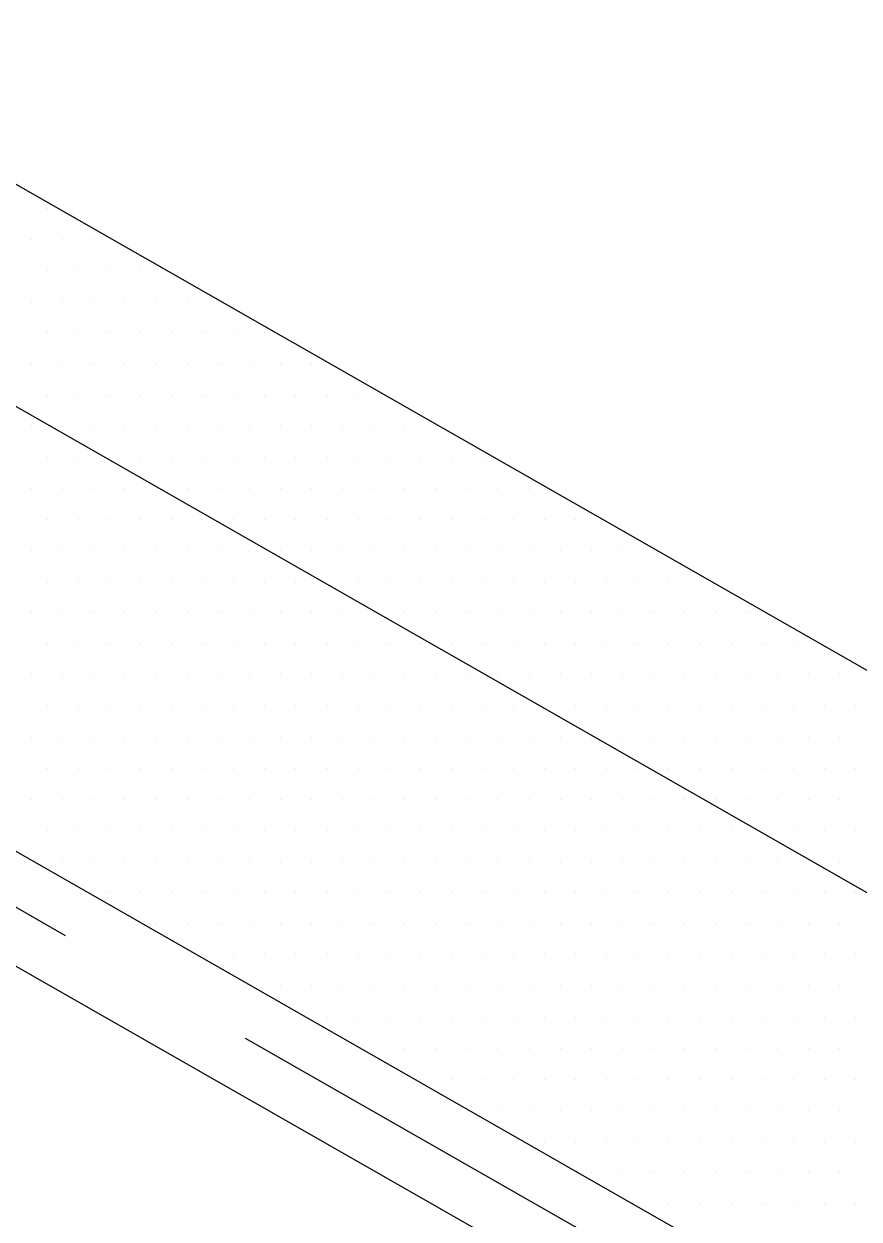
# Model space of a CAD drawing. Extents: x -1140 to 5605, y -816 to 1734.
# Drawn here: x -498.6 to -462.4, y 272.7 to 324.6 of the extents above; entities that cross this region are included whole.
import ezdxf

# ---------------------------------------------------------------- set-up
doc = ezdxf.new("R2010")
doc.units = 0
doc.header["$MEASUREMENT"] = 0
doc.linetypes.add('AI-Linetype-10', pattern=[27.008151, 18.005434, -9.002717])
for name, color, linetype, lineweight in [('.ATI-HATCH', 7, 'Continuous', 0), ('G-ANNO-TTLB', 7, 'Continuous', 0), ('TYVEK', 7, 'Continuous', 0)]:
    doc.layers.add(name, color=color, linetype=linetype, lineweight=lineweight)

# ---------------------------------------------------------------- blocks, each defined once
blk = doc.blocks.new('Block_20')
at = {"layer": '.ATI-HATCH'}
for points, knots in [([(-508.639, 323.162), (-508.639, 323.162), (-517.04, 318.302), (-517.04, 318.302), (-517.04, 318.302), (-444.599, 276.936), (-444.599, 276.936), (-444.599, 276.936), (-443.88, 286.183), (-443.88, 286.183), (-443.88, 286.183), (-508.639, 323.162), (-508.639, 323.162)], [0, 0, 0, 0, 1, 1, 1, 2, 2, 2, 3, 3, 3, 4, 4, 4, 4]), ([(-517.04, 318.302), (-517.04, 318.302), (-525.441, 313.441), (-525.441, 313.441), (-525.441, 313.441), (-533.842, 308.581), (-533.842, 308.581), (-533.842, 308.581), (-399.406, 231.815), (-399.406, 231.815), (-399.406, 231.815), (-382.605, 241.536), (-382.605, 241.536), (-382.605, 241.536), (-517.04, 318.302), (-517.04, 318.302)], [0, 0, 0, 0, 1, 1, 1, 2, 2, 2, 3, 3, 3, 4, 4, 4, 5, 5, 5, 5])]:
    blk.add_open_spline(points, degree=3, knots=knots, dxfattribs=at)
at = {"layer": '.ATI-HATCH', "color": 8, "lineweight": 0, "true_color": 0x808080}
for points in [[(-497.636, 316.609), (-497.636, 316.609), (-497.636, 316.609), (-497.636, 316.609)], [(-498.311, 315.259), (-498.311, 315.259), (-498.311, 315.259), (-498.311, 315.259)], [(-496.961, 315.259), (-496.961, 315.259), (-496.961, 315.259), (-496.961, 315.259)], [(-495.611, 315.259), (-495.611, 315.259), (-495.611, 315.259), (-495.611, 315.259)], [(-497.636, 313.908), (-497.636, 313.908), (-497.636, 313.908), (-497.636, 313.908)], [(-496.286, 313.908), (-496.286, 313.908), (-496.286, 313.908), (-496.286, 313.908)], [(-494.935, 313.908), (-494.935, 313.908), (-494.935, 313.908), (-494.935, 313.908)], [(-493.585, 313.908), (-493.585, 313.908), (-493.585, 313.908), (-493.585, 313.908)], [(-498.311, 312.558), (-498.311, 312.558), (-498.311, 312.558), (-498.311, 312.558)], [(-496.961, 312.558), (-496.961, 312.558), (-496.961, 312.558), (-496.961, 312.558)], [(-495.611, 312.558), (-495.611, 312.558), (-495.611, 312.558), (-495.611, 312.558)], [(-494.26, 312.558), (-494.26, 312.558), (-494.26, 312.558), (-494.26, 312.558)], [(-492.91, 312.558), (-492.91, 312.558), (-492.91, 312.558), (-492.91, 312.558)], [(-491.559, 312.558), (-491.559, 312.558), (-491.559, 312.558), (-491.559, 312.558)], [(-490.209, 312.558), (-490.209, 312.558), (-490.209, 312.558), (-490.209, 312.558)], [(-497.636, 311.207), (-497.636, 311.207), (-497.636, 311.207), (-497.636, 311.207)], [(-496.286, 311.207), (-496.286, 311.207), (-496.286, 311.207), (-496.286, 311.207)], [(-494.935, 311.207), (-494.935, 311.207), (-494.935, 311.207), (-494.935, 311.207)], [(-493.585, 311.207), (-493.585, 311.207), (-493.585, 311.207), (-493.585, 311.207)], [(-492.234, 311.207), (-492.234, 311.207), (-492.234, 311.207), (-492.234, 311.207)], [(-490.884, 311.207), (-490.884, 311.207), (-490.884, 311.207), (-490.884, 311.207)], [(-489.534, 311.207), (-489.534, 311.207), (-489.534, 311.207), (-489.534, 311.207)], [(-488.183, 311.207), (-488.183, 311.207), (-488.183, 311.207), (-488.183, 311.207)], [(-498.311, 309.857), (-498.311, 309.857), (-498.311, 309.857), (-498.311, 309.857)], [(-496.961, 309.857), (-496.961, 309.857), (-496.961, 309.857), (-496.961, 309.857)], [(-495.611, 309.857), (-495.611, 309.857), (-495.611, 309.857), (-495.611, 309.857)], [(-494.26, 309.857), (-494.26, 309.857), (-494.26, 309.857), (-494.26, 309.857)], [(-492.91, 309.857), (-492.91, 309.857), (-492.91, 309.857), (-492.91, 309.857)], [(-491.559, 309.857), (-491.559, 309.857), (-491.559, 309.857), (-491.559, 309.857)], [(-490.209, 309.857), (-490.209, 309.857), (-490.209, 309.857), (-490.209, 309.857)], [(-488.858, 309.857), (-488.858, 309.857), (-488.858, 309.857), (-488.858, 309.857)], [(-487.508, 309.857), (-487.508, 309.857), (-487.508, 309.857), (-487.508, 309.857)], [(-486.158, 309.857), (-486.158, 309.857), (-486.158, 309.857), (-486.158, 309.857)], [(-497.636, 308.507), (-497.636, 308.507), (-497.636, 308.507), (-497.636, 308.507)], [(-496.286, 308.507), (-496.286, 308.507), (-496.286, 308.507), (-496.286, 308.507)], [(-494.935, 308.507), (-494.935, 308.507), (-494.935, 308.507), (-494.935, 308.507)], [(-493.585, 308.507), (-493.585, 308.507), (-493.585, 308.507), (-493.585, 308.507)], [(-492.234, 308.507), (-492.234, 308.507), (-492.234, 308.507), (-492.234, 308.507)], [(-490.884, 308.507), (-490.884, 308.507), (-490.884, 308.507), (-490.884, 308.507)], [(-489.534, 308.507), (-489.534, 308.507), (-489.534, 308.507), (-489.534, 308.507)], [(-488.183, 308.507), (-488.183, 308.507), (-488.183, 308.507), (-488.183, 308.507)], [(-486.833, 308.507), (-486.833, 308.507), (-486.833, 308.507), (-486.833, 308.507)], [(-485.482, 308.507), (-485.482, 308.507), (-485.482, 308.507), (-485.482, 308.507)], [(-484.132, 308.507), (-484.132, 308.507), (-484.132, 308.507), (-484.132, 308.507)], [(-498.311, 307.156), (-498.311, 307.156), (-498.311, 307.156), (-498.311, 307.156)], [(-496.961, 307.156), (-496.961, 307.156), (-496.961, 307.156), (-496.961, 307.156)], [(-495.611, 307.156), (-495.611, 307.156), (-495.611, 307.156), (-495.611, 307.156)], [(-494.26, 307.156), (-494.26, 307.156), (-494.26, 307.156), (-494.26, 307.156)], [(-492.91, 307.156), (-492.91, 307.156), (-492.91, 307.156), (-492.91, 307.156)], [(-491.559, 307.156), (-491.559, 307.156), (-491.559, 307.156), (-491.559, 307.156)], [(-490.209, 307.156), (-490.209, 307.156), (-490.209, 307.156), (-490.209, 307.156)], [(-488.858, 307.156), (-488.858, 307.156), (-488.858, 307.156), (-488.858, 307.156)], [(-487.508, 307.156), (-487.508, 307.156), (-487.508, 307.156), (-487.508, 307.156)], [(-486.158, 307.156), (-486.158, 307.156), (-486.158, 307.156), (-486.158, 307.156)], [(-484.807, 307.156), (-484.807, 307.156), (-484.807, 307.156), (-484.807, 307.156)], [(-483.457, 307.156), (-483.457, 307.156), (-483.457, 307.156), (-483.457, 307.156)], [(-482.106, 307.156), (-482.106, 307.156), (-482.106, 307.156), (-482.106, 307.156)], [(-480.756, 307.156), (-480.756, 307.156), (-480.756, 307.156), (-480.756, 307.156)], [(-497.636, 305.806), (-497.636, 305.806), (-497.636, 305.806), (-497.636, 305.806)], [(-496.286, 305.806), (-496.286, 305.806), (-496.286, 305.806), (-496.286, 305.806)], [(-494.935, 305.806), (-494.935, 305.806), (-494.935, 305.806), (-494.935, 305.806)], [(-493.585, 305.806), (-493.585, 305.806), (-493.585, 305.806), (-493.585, 305.806)], [(-492.234, 305.806), (-492.234, 305.806), (-492.234, 305.806), (-492.234, 305.806)], [(-490.884, 305.806), (-490.884, 305.806), (-490.884, 305.806), (-490.884, 305.806)], [(-489.534, 305.806), (-489.534, 305.806), (-489.534, 305.806), (-489.534, 305.806)], [(-488.183, 305.806), (-488.183, 305.806), (-488.183, 305.806), (-488.183, 305.806)], [(-486.833, 305.806), (-486.833, 305.806), (-486.833, 305.806), (-486.833, 305.806)], [(-485.482, 305.806), (-485.482, 305.806), (-485.482, 305.806), (-485.482, 305.806)], [(-484.132, 305.806), (-484.132, 305.806), (-484.132, 305.806), (-484.132, 305.806)], [(-482.782, 305.806), (-482.782, 305.806), (-482.782, 305.806), (-482.782, 305.806)], [(-481.431, 305.806), (-481.431, 305.806), (-481.431, 305.806), (-481.431, 305.806)], [(-480.081, 305.806), (-480.081, 305.806), (-480.081, 305.806), (-480.081, 305.806)], [(-478.73, 305.806), (-478.73, 305.806), (-478.73, 305.806), (-478.73, 305.806)], [(-498.311, 304.455), (-498.311, 304.455), (-498.311, 304.455), (-498.311, 304.455)], [(-496.961, 304.455), (-496.961, 304.455), (-496.961, 304.455), (-496.961, 304.455)], [(-495.611, 304.455), (-495.611, 304.455), (-495.611, 304.455), (-495.611, 304.455)], [(-494.26, 304.455), (-494.26, 304.455), (-494.26, 304.455), (-494.26, 304.455)], [(-492.91, 304.455), (-492.91, 304.455), (-492.91, 304.455), (-492.91, 304.455)], [(-491.559, 304.455), (-491.559, 304.455), (-491.559, 304.455), (-491.559, 304.455)], [(-490.209, 304.455), (-490.209, 304.455), (-490.209, 304.455), (-490.209, 304.455)], [(-488.858, 304.455), (-488.858, 304.455), (-488.858, 304.455), (-488.858, 304.455)], [(-487.508, 304.455), (-487.508, 304.455), (-487.508, 304.455), (-487.508, 304.455)], [(-486.158, 304.455), (-486.158, 304.455), (-486.158, 304.455), (-486.158, 304.455)], [(-484.807, 304.455), (-484.807, 304.455), (-484.807, 304.455), (-484.807, 304.455)], [(-483.457, 304.455), (-483.457, 304.455), (-483.457, 304.455), (-483.457, 304.455)], [(-482.106, 304.455), (-482.106, 304.455), (-482.106, 304.455), (-482.106, 304.455)], [(-480.756, 304.455), (-480.756, 304.455), (-480.756, 304.455), (-480.756, 304.455)], [(-479.406, 304.455), (-479.406, 304.455), (-479.406, 304.455), (-479.406, 304.455)], [(-478.055, 304.455), (-478.055, 304.455), (-478.055, 304.455), (-478.055, 304.455)], [(-476.705, 304.455), (-476.705, 304.455), (-476.705, 304.455), (-476.705, 304.455)], [(-497.636, 303.105), (-497.636, 303.105), (-497.636, 303.105), (-497.636, 303.105)], [(-496.286, 303.105), (-496.286, 303.105), (-496.286, 303.105), (-496.286, 303.105)], [(-494.935, 303.105), (-494.935, 303.105), (-494.935, 303.105), (-494.935, 303.105)], [(-493.585, 303.105), (-493.585, 303.105), (-493.585, 303.105), (-493.585, 303.105)], [(-492.234, 303.105), (-492.234, 303.105), (-492.234, 303.105), (-492.234, 303.105)], [(-490.884, 303.105), (-490.884, 303.105), (-490.884, 303.105), (-490.884, 303.105)], [(-489.534, 303.105), (-489.534, 303.105), (-489.534, 303.105), (-489.534, 303.105)], [(-488.183, 303.105), (-488.183, 303.105), (-488.183, 303.105), (-488.183, 303.105)], [(-486.833, 303.105), (-486.833, 303.105), (-486.833, 303.105), (-486.833, 303.105)], [(-485.482, 303.105), (-485.482, 303.105), (-485.482, 303.105), (-485.482, 303.105)], [(-484.132, 303.105), (-484.132, 303.105), (-484.132, 303.105), (-484.132, 303.105)], [(-482.782, 303.105), (-482.782, 303.105), (-482.782, 303.105), (-482.782, 303.105)], [(-481.431, 303.105), (-481.431, 303.105), (-481.431, 303.105), (-481.431, 303.105)], [(-480.081, 303.105), (-480.081, 303.105), (-480.081, 303.105), (-480.081, 303.105)], [(-478.73, 303.105), (-478.73, 303.105), (-478.73, 303.105), (-478.73, 303.105)], [(-477.38, 303.105), (-477.38, 303.105), (-477.38, 303.105), (-477.38, 303.105)], [(-476.03, 303.105), (-476.03, 303.105), (-476.03, 303.105), (-476.03, 303.105)], [(-474.679, 303.105), (-474.679, 303.105), (-474.679, 303.105), (-474.679, 303.105)], [(-498.311, 301.754), (-498.311, 301.754), (-498.311, 301.754), (-498.311, 301.754)], [(-496.961, 301.754), (-496.961, 301.754), (-496.961, 301.754), (-496.961, 301.754)], [(-495.611, 301.754), (-495.611, 301.754), (-495.611, 301.754), (-495.611, 301.754)], [(-494.26, 301.754), (-494.26, 301.754), (-494.26, 301.754), (-494.26, 301.754)], [(-492.91, 301.754), (-492.91, 301.754), (-492.91, 301.754), (-492.91, 301.754)], [(-491.559, 301.754), (-491.559, 301.754), (-491.559, 301.754), (-491.559, 301.754)], [(-490.209, 301.754), (-490.209, 301.754), (-490.209, 301.754), (-490.209, 301.754)], [(-488.858, 301.754), (-488.858, 301.754), (-488.858, 301.754), (-488.858, 301.754)], [(-487.508, 301.754), (-487.508, 301.754), (-487.508, 301.754), (-487.508, 301.754)], [(-486.158, 301.754), (-486.158, 301.754), (-486.158, 301.754), (-486.158, 301.754)], [(-484.807, 301.754), (-484.807, 301.754), (-484.807, 301.754), (-484.807, 301.754)], [(-483.457, 301.754), (-483.457, 301.754), (-483.457, 301.754), (-483.457, 301.754)], [(-482.106, 301.754), (-482.106, 301.754), (-482.106, 301.754), (-482.106, 301.754)], [(-480.756, 301.754), (-480.756, 301.754), (-480.756, 301.754), (-480.756, 301.754)], [(-479.406, 301.754), (-479.406, 301.754), (-479.406, 301.754), (-479.406, 301.754)], [(-478.055, 301.754), (-478.055, 301.754), (-478.055, 301.754), (-478.055, 301.754)], [(-476.705, 301.754), (-476.705, 301.754), (-476.705, 301.754), (-476.705, 301.754)], [(-475.354, 301.754), (-475.354, 301.754), (-475.354, 301.754), (-475.354, 301.754)], [(-474.004, 301.754), (-474.004, 301.754), (-474.004, 301.754), (-474.004, 301.754)], [(-472.654, 301.754), (-472.654, 301.754), (-472.654, 301.754), (-472.654, 301.754)], [(-471.303, 301.754), (-471.303, 301.754), (-471.303, 301.754), (-471.303, 301.754)], [(-497.636, 300.404), (-497.636, 300.404), (-497.636, 300.404), (-497.636, 300.404)], [(-496.286, 300.404), (-496.286, 300.404), (-496.286, 300.404), (-496.286, 300.404)], [(-494.935, 300.404), (-494.935, 300.404), (-494.935, 300.404), (-494.935, 300.404)], [(-493.585, 300.404), (-493.585, 300.404), (-493.585, 300.404), (-493.585, 300.404)], [(-492.234, 300.404), (-492.234, 300.404), (-492.234, 300.404), (-492.234, 300.404)], [(-490.884, 300.404), (-490.884, 300.404), (-490.884, 300.404), (-490.884, 300.404)], [(-489.534, 300.404), (-489.534, 300.404), (-489.534, 300.404), (-489.534, 300.404)], [(-488.183, 300.404), (-488.183, 300.404), (-488.183, 300.404), (-488.183, 300.404)], [(-486.833, 300.404), (-486.833, 300.404), (-486.833, 300.404), (-486.833, 300.404)], [(-485.482, 300.404), (-485.482, 300.404), (-485.482, 300.404), (-485.482, 300.404)], [(-484.132, 300.404), (-484.132, 300.404), (-484.132, 300.404), (-484.132, 300.404)], [(-482.782, 300.404), (-482.782, 300.404), (-482.782, 300.404), (-482.782, 300.404)], [(-481.431, 300.404), (-481.431, 300.404), (-481.431, 300.404), (-481.431, 300.404)], [(-480.081, 300.404), (-480.081, 300.404), (-480.081, 300.404), (-480.081, 300.404)], [(-478.73, 300.404), (-478.73, 300.404), (-478.73, 300.404), (-478.73, 300.404)], [(-477.38, 300.404), (-477.38, 300.404), (-477.38, 300.404), (-477.38, 300.404)], [(-476.03, 300.404), (-476.03, 300.404), (-476.03, 300.404), (-476.03, 300.404)], [(-474.679, 300.404), (-474.679, 300.404), (-474.679, 300.404), (-474.679, 300.404)], [(-473.329, 300.404), (-473.329, 300.404), (-473.329, 300.404), (-473.329, 300.404)], [(-471.978, 300.404), (-471.978, 300.404), (-471.978, 300.404), (-471.978, 300.404)], [(-470.628, 300.404), (-470.628, 300.404), (-470.628, 300.404), (-470.628, 300.404)], [(-469.278, 300.404), (-469.278, 300.404), (-469.278, 300.404), (-469.278, 300.404)], [(-498.311, 299.054), (-498.311, 299.054), (-498.311, 299.054), (-498.311, 299.054)], [(-496.961, 299.054), (-496.961, 299.054), (-496.961, 299.054), (-496.961, 299.054)], [(-495.611, 299.054), (-495.611, 299.054), (-495.611, 299.054), (-495.611, 299.054)], [(-494.26, 299.054), (-494.26, 299.054), (-494.26, 299.054), (-494.26, 299.054)], [(-492.91, 299.054), (-492.91, 299.054), (-492.91, 299.054), (-492.91, 299.054)], [(-491.559, 299.054), (-491.559, 299.054), (-491.559, 299.054), (-491.559, 299.054)], [(-490.209, 299.054), (-490.209, 299.054), (-490.209, 299.054), (-490.209, 299.054)], [(-488.858, 299.054), (-488.858, 299.054), (-488.858, 299.054), (-488.858, 299.054)], [(-487.508, 299.054), (-487.508, 299.054), (-487.508, 299.054), (-487.508, 299.054)], [(-486.158, 299.054), (-486.158, 299.054), (-486.158, 299.054), (-486.158, 299.054)], [(-484.807, 299.054), (-484.807, 299.054), (-484.807, 299.054), (-484.807, 299.054)], [(-483.457, 299.054), (-483.457, 299.054), (-483.457, 299.054), (-483.457, 299.054)], [(-482.106, 299.054), (-482.106, 299.054), (-482.106, 299.054), (-482.106, 299.054)], [(-480.756, 299.054), (-480.756, 299.054), (-480.756, 299.054), (-480.756, 299.054)], [(-479.406, 299.054), (-479.406, 299.054), (-479.406, 299.054), (-479.406, 299.054)], [(-478.055, 299.054), (-478.055, 299.054), (-478.055, 299.054), (-478.055, 299.054)], [(-476.705, 299.054), (-476.705, 299.054), (-476.705, 299.054), (-476.705, 299.054)], [(-475.354, 299.054), (-475.354, 299.054), (-475.354, 299.054), (-475.354, 299.054)], [(-474.004, 299.054), (-474.004, 299.054), (-474.004, 299.054), (-474.004, 299.054)], [(-472.654, 299.054), (-472.654, 299.054), (-472.654, 299.054), (-472.654, 299.054)], [(-471.303, 299.054), (-471.303, 299.054), (-471.303, 299.054), (-471.303, 299.054)], [(-469.953, 299.054), (-469.953, 299.054), (-469.953, 299.054), (-469.953, 299.054)], [(-468.602, 299.054), (-468.602, 299.054), (-468.602, 299.054), (-468.602, 299.054)], [(-467.252, 299.054), (-467.252, 299.054), (-467.252, 299.054), (-467.252, 299.054)], [(-497.636, 297.703), (-497.636, 297.703), (-497.636, 297.703), (-497.636, 297.703)], [(-496.286, 297.703), (-496.286, 297.703), (-496.286, 297.703), (-496.286, 297.703)], [(-494.935, 297.703), (-494.935, 297.703), (-494.935, 297.703), (-494.935, 297.703)], [(-493.585, 297.703), (-493.585, 297.703), (-493.585, 297.703), (-493.585, 297.703)], [(-492.234, 297.703), (-492.234, 297.703), (-492.234, 297.703), (-492.234, 297.703)], [(-490.884, 297.703), (-490.884, 297.703), (-490.884, 297.703), (-490.884, 297.703)], [(-489.534, 297.703), (-489.534, 297.703), (-489.534, 297.703), (-489.534, 297.703)], [(-488.183, 297.703), (-488.183, 297.703), (-488.183, 297.703), (-488.183, 297.703)], [(-486.833, 297.703), (-486.833, 297.703), (-486.833, 297.703), (-486.833, 297.703)], [(-485.482, 297.703), (-485.482, 297.703), (-485.482, 297.703), (-485.482, 297.703)], [(-484.132, 297.703), (-484.132, 297.703), (-484.132, 297.703), (-484.132, 297.703)], [(-482.782, 297.703), (-482.782, 297.703), (-482.782, 297.703), (-482.782, 297.703)], [(-481.431, 297.703), (-481.431, 297.703), (-481.431, 297.703), (-481.431, 297.703)], [(-480.081, 297.703), (-480.081, 297.703), (-480.081, 297.703), (-480.081, 297.703)], [(-478.73, 297.703), (-478.73, 297.703), (-478.73, 297.703), (-478.73, 297.703)], [(-477.38, 297.703), (-477.38, 297.703), (-477.38, 297.703), (-477.38, 297.703)], [(-476.03, 297.703), (-476.03, 297.703), (-476.03, 297.703), (-476.03, 297.703)], [(-474.679, 297.703), (-474.679, 297.703), (-474.679, 297.703), (-474.679, 297.703)], [(-473.329, 297.703), (-473.329, 297.703), (-473.329, 297.703), (-473.329, 297.703)], [(-471.978, 297.703), (-471.978, 297.703), (-471.978, 297.703), (-471.978, 297.703)], [(-470.628, 297.703), (-470.628, 297.703), (-470.628, 297.703), (-470.628, 297.703)], [(-469.278, 297.703), (-469.278, 297.703), (-469.278, 297.703), (-469.278, 297.703)], [(-467.927, 297.703), (-467.927, 297.703), (-467.927, 297.703), (-467.927, 297.703)], [(-466.577, 297.703), (-466.577, 297.703), (-466.577, 297.703), (-466.577, 297.703)], [(-465.226, 297.703), (-465.226, 297.703), (-465.226, 297.703), (-465.226, 297.703)], [(-498.311, 296.353), (-498.311, 296.353), (-498.311, 296.353), (-498.311, 296.353)], [(-496.961, 296.353), (-496.961, 296.353), (-496.961, 296.353), (-496.961, 296.353)], [(-495.611, 296.353), (-495.611, 296.353), (-495.611, 296.353), (-495.611, 296.353)], [(-494.26, 296.353), (-494.26, 296.353), (-494.26, 296.353), (-494.26, 296.353)], [(-492.91, 296.353), (-492.91, 296.353), (-492.91, 296.353), (-492.91, 296.353)], [(-491.559, 296.353), (-491.559, 296.353), (-491.559, 296.353), (-491.559, 296.353)], [(-490.209, 296.353), (-490.209, 296.353), (-490.209, 296.353), (-490.209, 296.353)], [(-488.858, 296.353), (-488.858, 296.353), (-488.858, 296.353), (-488.858, 296.353)], [(-487.508, 296.353), (-487.508, 296.353), (-487.508, 296.353), (-487.508, 296.353)], [(-486.158, 296.353), (-486.158, 296.353), (-486.158, 296.353), (-486.158, 296.353)], [(-484.807, 296.353), (-484.807, 296.353), (-484.807, 296.353), (-484.807, 296.353)], [(-483.457, 296.353), (-483.457, 296.353), (-483.457, 296.353), (-483.457, 296.353)], [(-482.106, 296.353), (-482.106, 296.353), (-482.106, 296.353), (-482.106, 296.353)], [(-480.756, 296.353), (-480.756, 296.353), (-480.756, 296.353), (-480.756, 296.353)], [(-479.406, 296.353), (-479.406, 296.353), (-479.406, 296.353), (-479.406, 296.353)], [(-478.055, 296.353), (-478.055, 296.353), (-478.055, 296.353), (-478.055, 296.353)], [(-476.705, 296.353), (-476.705, 296.353), (-476.705, 296.353), (-476.705, 296.353)], [(-475.354, 296.353), (-475.354, 296.353), (-475.354, 296.353), (-475.354, 296.353)], [(-474.004, 296.353), (-474.004, 296.353), (-474.004, 296.353), (-474.004, 296.353)], [(-472.654, 296.353), (-472.654, 296.353), (-472.654, 296.353), (-472.654, 296.353)], [(-471.303, 296.353), (-471.303, 296.353), (-471.303, 296.353), (-471.303, 296.353)], [(-469.953, 296.353), (-469.953, 296.353), (-469.953, 296.353), (-469.953, 296.353)], [(-468.602, 296.353), (-468.602, 296.353), (-468.602, 296.353), (-468.602, 296.353)], [(-467.252, 296.353), (-467.252, 296.353), (-467.252, 296.353), (-467.252, 296.353)], [(-465.902, 296.353), (-465.902, 296.353), (-465.902, 296.353), (-465.902, 296.353)], [(-464.551, 296.353), (-464.551, 296.353), (-464.551, 296.353), (-464.551, 296.353)], [(-463.201, 296.353), (-463.201, 296.353), (-463.201, 296.353), (-463.201, 296.353)], [(-497.636, 295.002), (-497.636, 295.002), (-497.636, 295.002), (-497.636, 295.002)], [(-496.286, 295.002), (-496.286, 295.002), (-496.286, 295.002), (-496.286, 295.002)], [(-494.935, 295.002), (-494.935, 295.002), (-494.935, 295.002), (-494.935, 295.002)], [(-493.585, 295.002), (-493.585, 295.002), (-493.585, 295.002), (-493.585, 295.002)], [(-492.234, 295.002), (-492.234, 295.002), (-492.234, 295.002), (-492.234, 295.002)], [(-490.884, 295.002), (-490.884, 295.002), (-490.884, 295.002), (-490.884, 295.002)], [(-489.534, 295.002), (-489.534, 295.002), (-489.534, 295.002), (-489.534, 295.002)], [(-488.183, 295.002), (-488.183, 295.002), (-488.183, 295.002), (-488.183, 295.002)], [(-486.833, 295.002), (-486.833, 295.002), (-486.833, 295.002), (-486.833, 295.002)], [(-485.482, 295.002), (-485.482, 295.002), (-485.482, 295.002), (-485.482, 295.002)], [(-484.132, 295.002), (-484.132, 295.002), (-484.132, 295.002), (-484.132, 295.002)], [(-482.782, 295.002), (-482.782, 295.002), (-482.782, 295.002), (-482.782, 295.002)], [(-481.431, 295.002), (-481.431, 295.002), (-481.431, 295.002), (-481.431, 295.002)], [(-480.081, 295.002), (-480.081, 295.002), (-480.081, 295.002), (-480.081, 295.002)], [(-478.73, 295.002), (-478.73, 295.002), (-478.73, 295.002), (-478.73, 295.002)], [(-477.38, 295.002), (-477.38, 295.002), (-477.38, 295.002), (-477.38, 295.002)], [(-476.03, 295.002), (-476.03, 295.002), (-476.03, 295.002), (-476.03, 295.002)], [(-474.679, 295.002), (-474.679, 295.002), (-474.679, 295.002), (-474.679, 295.002)], [(-473.329, 295.002), (-473.329, 295.002), (-473.329, 295.002), (-473.329, 295.002)], [(-471.978, 295.002), (-471.978, 295.002), (-471.978, 295.002), (-471.978, 295.002)], [(-470.628, 295.002), (-470.628, 295.002), (-470.628, 295.002), (-470.628, 295.002)], [(-469.278, 295.002), (-469.278, 295.002), (-469.278, 295.002), (-469.278, 295.002)], [(-467.927, 295.002), (-467.927, 295.002), (-467.927, 295.002), (-467.927, 295.002)], [(-466.577, 295.002), (-466.577, 295.002), (-466.577, 295.002), (-466.577, 295.002)], [(-465.226, 295.002), (-465.226, 295.002), (-465.226, 295.002), (-465.226, 295.002)], [(-463.876, 295.002), (-463.876, 295.002), (-463.876, 295.002), (-463.876, 295.002)], [(-462.526, 295.002), (-462.526, 295.002), (-462.526, 295.002), (-462.526, 295.002)], [(-498.311, 293.652), (-498.311, 293.652), (-498.311, 293.652), (-498.311, 293.652)], [(-496.961, 293.652), (-496.961, 293.652), (-496.961, 293.652), (-496.961, 293.652)], [(-495.611, 293.652), (-495.611, 293.652), (-495.611, 293.652), (-495.611, 293.652)], [(-494.26, 293.652), (-494.26, 293.652), (-494.26, 293.652), (-494.26, 293.652)], [(-492.91, 293.652), (-492.91, 293.652), (-492.91, 293.652), (-492.91, 293.652)], [(-491.559, 293.652), (-491.559, 293.652), (-491.559, 293.652), (-491.559, 293.652)], [(-490.209, 293.652), (-490.209, 293.652), (-490.209, 293.652), (-490.209, 293.652)], [(-488.858, 293.652), (-488.858, 293.652), (-488.858, 293.652), (-488.858, 293.652)], [(-487.508, 293.652), (-487.508, 293.652), (-487.508, 293.652), (-487.508, 293.652)], [(-486.158, 293.652), (-486.158, 293.652), (-486.158, 293.652), (-486.158, 293.652)], [(-484.807, 293.652), (-484.807, 293.652), (-484.807, 293.652), (-484.807, 293.652)], [(-483.457, 293.652), (-483.457, 293.652), (-483.457, 293.652), (-483.457, 293.652)], [(-482.106, 293.652), (-482.106, 293.652), (-482.106, 293.652), (-482.106, 293.652)], [(-480.756, 293.652), (-480.756, 293.652), (-480.756, 293.652), (-480.756, 293.652)], [(-479.406, 293.652), (-479.406, 293.652), (-479.406, 293.652), (-479.406, 293.652)], [(-478.055, 293.652), (-478.055, 293.652), (-478.055, 293.652), (-478.055, 293.652)], [(-476.705, 293.652), (-476.705, 293.652), (-476.705, 293.652), (-476.705, 293.652)], [(-475.354, 293.652), (-475.354, 293.652), (-475.354, 293.652), (-475.354, 293.652)], [(-474.004, 293.652), (-474.004, 293.652), (-474.004, 293.652), (-474.004, 293.652)], [(-472.654, 293.652), (-472.654, 293.652), (-472.654, 293.652), (-472.654, 293.652)], [(-471.303, 293.652), (-471.303, 293.652), (-471.303, 293.652), (-471.303, 293.652)], [(-469.953, 293.652), (-469.953, 293.652), (-469.953, 293.652), (-469.953, 293.652)], [(-468.602, 293.652), (-468.602, 293.652), (-468.602, 293.652), (-468.602, 293.652)], [(-467.252, 293.652), (-467.252, 293.652), (-467.252, 293.652), (-467.252, 293.652)], [(-465.902, 293.652), (-465.902, 293.652), (-465.902, 293.652), (-465.902, 293.652)], [(-464.551, 293.652), (-464.551, 293.652), (-464.551, 293.652), (-464.551, 293.652)], [(-463.201, 293.652), (-463.201, 293.652), (-463.201, 293.652), (-463.201, 293.652)], [(-497.636, 292.302), (-497.636, 292.302), (-497.636, 292.302), (-497.636, 292.302)], [(-496.286, 292.302), (-496.286, 292.302), (-496.286, 292.302), (-496.286, 292.302)], [(-494.935, 292.302), (-494.935, 292.302), (-494.935, 292.302), (-494.935, 292.302)], [(-493.585, 292.302), (-493.585, 292.302), (-493.585, 292.302), (-493.585, 292.302)], [(-492.234, 292.302), (-492.234, 292.302), (-492.234, 292.302), (-492.234, 292.302)], [(-490.884, 292.302), (-490.884, 292.302), (-490.884, 292.302), (-490.884, 292.302)], [(-489.534, 292.302), (-489.534, 292.302), (-489.534, 292.302), (-489.534, 292.302)], [(-488.183, 292.302), (-488.183, 292.302), (-488.183, 292.302), (-488.183, 292.302)], [(-486.833, 292.302), (-486.833, 292.302), (-486.833, 292.302), (-486.833, 292.302)], [(-485.482, 292.302), (-485.482, 292.302), (-485.482, 292.302), (-485.482, 292.302)], [(-484.132, 292.302), (-484.132, 292.302), (-484.132, 292.302), (-484.132, 292.302)], [(-482.782, 292.302), (-482.782, 292.302), (-482.782, 292.302), (-482.782, 292.302)], [(-481.431, 292.302), (-481.431, 292.302), (-481.431, 292.302), (-481.431, 292.302)], [(-480.081, 292.302), (-480.081, 292.302), (-480.081, 292.302), (-480.081, 292.302)], [(-478.73, 292.302), (-478.73, 292.302), (-478.73, 292.302), (-478.73, 292.302)], [(-477.38, 292.302), (-477.38, 292.302), (-477.38, 292.302), (-477.38, 292.302)], [(-476.03, 292.302), (-476.03, 292.302), (-476.03, 292.302), (-476.03, 292.302)], [(-474.679, 292.302), (-474.679, 292.302), (-474.679, 292.302), (-474.679, 292.302)], [(-473.329, 292.302), (-473.329, 292.302), (-473.329, 292.302), (-473.329, 292.302)], [(-471.978, 292.302), (-471.978, 292.302), (-471.978, 292.302), (-471.978, 292.302)], [(-470.628, 292.302), (-470.628, 292.302), (-470.628, 292.302), (-470.628, 292.302)], [(-469.278, 292.302), (-469.278, 292.302), (-469.278, 292.302), (-469.278, 292.302)], [(-467.927, 292.302), (-467.927, 292.302), (-467.927, 292.302), (-467.927, 292.302)], [(-466.577, 292.302), (-466.577, 292.302), (-466.577, 292.302), (-466.577, 292.302)], [(-465.226, 292.302), (-465.226, 292.302), (-465.226, 292.302), (-465.226, 292.302)], [(-463.876, 292.302), (-463.876, 292.302), (-463.876, 292.302), (-463.876, 292.302)], [(-462.526, 292.302), (-462.526, 292.302), (-462.526, 292.302), (-462.526, 292.302)], [(-498.311, 290.951), (-498.311, 290.951), (-498.311, 290.951), (-498.311, 290.951)], [(-496.961, 290.951), (-496.961, 290.951), (-496.961, 290.951), (-496.961, 290.951)], [(-495.611, 290.951), (-495.611, 290.951), (-495.611, 290.951), (-495.611, 290.951)], [(-494.26, 290.951), (-494.26, 290.951), (-494.26, 290.951), (-494.26, 290.951)], [(-492.91, 290.951), (-492.91, 290.951), (-492.91, 290.951), (-492.91, 290.951)], [(-491.559, 290.951), (-491.559, 290.951), (-491.559, 290.951), (-491.559, 290.951)], [(-490.209, 290.951), (-490.209, 290.951), (-490.209, 290.951), (-490.209, 290.951)], [(-488.858, 290.951), (-488.858, 290.951), (-488.858, 290.951), (-488.858, 290.951)], [(-487.508, 290.951), (-487.508, 290.951), (-487.508, 290.951), (-487.508, 290.951)], [(-486.158, 290.951), (-486.158, 290.951), (-486.158, 290.951), (-486.158, 290.951)], [(-484.807, 290.951), (-484.807, 290.951), (-484.807, 290.951), (-484.807, 290.951)], [(-483.457, 290.951), (-483.457, 290.951), (-483.457, 290.951), (-483.457, 290.951)], [(-482.106, 290.951), (-482.106, 290.951), (-482.106, 290.951), (-482.106, 290.951)], [(-480.756, 290.951), (-480.756, 290.951), (-480.756, 290.951), (-480.756, 290.951)], [(-479.406, 290.951), (-479.406, 290.951), (-479.406, 290.951), (-479.406, 290.951)], [(-478.055, 290.951), (-478.055, 290.951), (-478.055, 290.951), (-478.055, 290.951)], [(-476.705, 290.951), (-476.705, 290.951), (-476.705, 290.951), (-476.705, 290.951)], [(-475.354, 290.951), (-475.354, 290.951), (-475.354, 290.951), (-475.354, 290.951)], [(-474.004, 290.951), (-474.004, 290.951), (-474.004, 290.951), (-474.004, 290.951)], [(-472.654, 290.951), (-472.654, 290.951), (-472.654, 290.951), (-472.654, 290.951)], [(-471.303, 290.951), (-471.303, 290.951), (-471.303, 290.951), (-471.303, 290.951)], [(-469.953, 290.951), (-469.953, 290.951), (-469.953, 290.951), (-469.953, 290.951)], [(-468.602, 290.951), (-468.602, 290.951), (-468.602, 290.951), (-468.602, 290.951)], [(-467.252, 290.951), (-467.252, 290.951), (-467.252, 290.951), (-467.252, 290.951)], [(-465.902, 290.951), (-465.902, 290.951), (-465.902, 290.951), (-465.902, 290.951)], [(-464.551, 290.951), (-464.551, 290.951), (-464.551, 290.951), (-464.551, 290.951)], [(-463.201, 290.951), (-463.201, 290.951), (-463.201, 290.951), (-463.201, 290.951)], [(-497.636, 289.601), (-497.636, 289.601), (-497.636, 289.601), (-497.636, 289.601)], [(-496.286, 289.601), (-496.286, 289.601), (-496.286, 289.601), (-496.286, 289.601)], [(-494.935, 289.601), (-494.935, 289.601), (-494.935, 289.601), (-494.935, 289.601)], [(-493.585, 289.601), (-493.585, 289.601), (-493.585, 289.601), (-493.585, 289.601)], [(-492.234, 289.601), (-492.234, 289.601), (-492.234, 289.601), (-492.234, 289.601)], [(-490.884, 289.601), (-490.884, 289.601), (-490.884, 289.601), (-490.884, 289.601)], [(-489.534, 289.601), (-489.534, 289.601), (-489.534, 289.601), (-489.534, 289.601)], [(-488.183, 289.601), (-488.183, 289.601), (-488.183, 289.601), (-488.183, 289.601)], [(-486.833, 289.601), (-486.833, 289.601), (-486.833, 289.601), (-486.833, 289.601)], [(-485.482, 289.601), (-485.482, 289.601), (-485.482, 289.601), (-485.482, 289.601)], [(-484.132, 289.601), (-484.132, 289.601), (-484.132, 289.601), (-484.132, 289.601)], [(-482.782, 289.601), (-482.782, 289.601), (-482.782, 289.601), (-482.782, 289.601)], [(-481.431, 289.601), (-481.431, 289.601), (-481.431, 289.601), (-481.431, 289.601)], [(-480.081, 289.601), (-480.081, 289.601), (-480.081, 289.601), (-480.081, 289.601)], [(-478.73, 289.601), (-478.73, 289.601), (-478.73, 289.601), (-478.73, 289.601)], [(-477.38, 289.601), (-477.38, 289.601), (-477.38, 289.601), (-477.38, 289.601)], [(-476.03, 289.601), (-476.03, 289.601), (-476.03, 289.601), (-476.03, 289.601)], [(-474.679, 289.601), (-474.679, 289.601), (-474.679, 289.601), (-474.679, 289.601)], [(-473.329, 289.601), (-473.329, 289.601), (-473.329, 289.601), (-473.329, 289.601)], [(-471.978, 289.601), (-471.978, 289.601), (-471.978, 289.601), (-471.978, 289.601)], [(-470.628, 289.601), (-470.628, 289.601), (-470.628, 289.601), (-470.628, 289.601)], [(-469.278, 289.601), (-469.278, 289.601), (-469.278, 289.601), (-469.278, 289.601)], [(-467.927, 289.601), (-467.927, 289.601), (-467.927, 289.601), (-467.927, 289.601)], [(-466.577, 289.601), (-466.577, 289.601), (-466.577, 289.601), (-466.577, 289.601)], [(-465.226, 289.601), (-465.226, 289.601), (-465.226, 289.601), (-465.226, 289.601)], [(-463.876, 289.601), (-463.876, 289.601), (-463.876, 289.601), (-463.876, 289.601)], [(-462.526, 289.601), (-462.526, 289.601), (-462.526, 289.601), (-462.526, 289.601)], [(-496.961, 288.25), (-496.961, 288.25), (-496.961, 288.25), (-496.961, 288.25)], [(-495.611, 288.25), (-495.611, 288.25), (-495.611, 288.25), (-495.611, 288.25)], [(-494.26, 288.25), (-494.26, 288.25), (-494.26, 288.25), (-494.26, 288.25)], [(-492.91, 288.25), (-492.91, 288.25), (-492.91, 288.25), (-492.91, 288.25)], [(-491.559, 288.25), (-491.559, 288.25), (-491.559, 288.25), (-491.559, 288.25)], [(-490.209, 288.25), (-490.209, 288.25), (-490.209, 288.25), (-490.209, 288.25)], [(-488.858, 288.25), (-488.858, 288.25), (-488.858, 288.25), (-488.858, 288.25)], [(-487.508, 288.25), (-487.508, 288.25), (-487.508, 288.25), (-487.508, 288.25)], [(-486.158, 288.25), (-486.158, 288.25), (-486.158, 288.25), (-486.158, 288.25)], [(-484.807, 288.25), (-484.807, 288.25), (-484.807, 288.25), (-484.807, 288.25)], [(-483.457, 288.25), (-483.457, 288.25), (-483.457, 288.25), (-483.457, 288.25)], [(-482.106, 288.25), (-482.106, 288.25), (-482.106, 288.25), (-482.106, 288.25)], [(-480.756, 288.25), (-480.756, 288.25), (-480.756, 288.25), (-480.756, 288.25)], [(-479.406, 288.25), (-479.406, 288.25), (-479.406, 288.25), (-479.406, 288.25)], [(-478.055, 288.25), (-478.055, 288.25), (-478.055, 288.25), (-478.055, 288.25)], [(-476.705, 288.25), (-476.705, 288.25), (-476.705, 288.25), (-476.705, 288.25)], [(-475.354, 288.25), (-475.354, 288.25), (-475.354, 288.25), (-475.354, 288.25)], [(-474.004, 288.25), (-474.004, 288.25), (-474.004, 288.25), (-474.004, 288.25)], [(-472.654, 288.25), (-472.654, 288.25), (-472.654, 288.25), (-472.654, 288.25)], [(-471.303, 288.25), (-471.303, 288.25), (-471.303, 288.25), (-471.303, 288.25)], [(-469.953, 288.25), (-469.953, 288.25), (-469.953, 288.25), (-469.953, 288.25)], [(-468.602, 288.25), (-468.602, 288.25), (-468.602, 288.25), (-468.602, 288.25)], [(-467.252, 288.25), (-467.252, 288.25), (-467.252, 288.25), (-467.252, 288.25)], [(-465.902, 288.25), (-465.902, 288.25), (-465.902, 288.25), (-465.902, 288.25)], [(-464.551, 288.25), (-464.551, 288.25), (-464.551, 288.25), (-464.551, 288.25)], [(-463.201, 288.25), (-463.201, 288.25), (-463.201, 288.25), (-463.201, 288.25)], [(-494.935, 286.9), (-494.935, 286.9), (-494.935, 286.9), (-494.935, 286.9)], [(-493.585, 286.9), (-493.585, 286.9), (-493.585, 286.9), (-493.585, 286.9)], [(-492.234, 286.9), (-492.234, 286.9), (-492.234, 286.9), (-492.234, 286.9)], [(-490.884, 286.9), (-490.884, 286.9), (-490.884, 286.9), (-490.884, 286.9)], [(-489.534, 286.9), (-489.534, 286.9), (-489.534, 286.9), (-489.534, 286.9)], [(-488.183, 286.9), (-488.183, 286.9), (-488.183, 286.9), (-488.183, 286.9)], [(-486.833, 286.9), (-486.833, 286.9), (-486.833, 286.9), (-486.833, 286.9)], [(-485.482, 286.9), (-485.482, 286.9), (-485.482, 286.9), (-485.482, 286.9)], [(-484.132, 286.9), (-484.132, 286.9), (-484.132, 286.9), (-484.132, 286.9)], [(-482.782, 286.9), (-482.782, 286.9), (-482.782, 286.9), (-482.782, 286.9)], [(-481.431, 286.9), (-481.431, 286.9), (-481.431, 286.9), (-481.431, 286.9)], [(-480.081, 286.9), (-480.081, 286.9), (-480.081, 286.9), (-480.081, 286.9)], [(-478.73, 286.9), (-478.73, 286.9), (-478.73, 286.9), (-478.73, 286.9)], [(-477.38, 286.9), (-477.38, 286.9), (-477.38, 286.9), (-477.38, 286.9)], [(-476.03, 286.9), (-476.03, 286.9), (-476.03, 286.9), (-476.03, 286.9)], [(-474.679, 286.9), (-474.679, 286.9), (-474.679, 286.9), (-474.679, 286.9)], [(-473.329, 286.9), (-473.329, 286.9), (-473.329, 286.9), (-473.329, 286.9)], [(-471.978, 286.9), (-471.978, 286.9), (-471.978, 286.9), (-471.978, 286.9)], [(-470.628, 286.9), (-470.628, 286.9), (-470.628, 286.9), (-470.628, 286.9)], [(-469.278, 286.9), (-469.278, 286.9), (-469.278, 286.9), (-469.278, 286.9)], [(-467.927, 286.9), (-467.927, 286.9), (-467.927, 286.9), (-467.927, 286.9)], [(-466.577, 286.9), (-466.577, 286.9), (-466.577, 286.9), (-466.577, 286.9)], [(-465.226, 286.9), (-465.226, 286.9), (-465.226, 286.9), (-465.226, 286.9)], [(-463.876, 286.9), (-463.876, 286.9), (-463.876, 286.9), (-463.876, 286.9)], [(-462.526, 286.9), (-462.526, 286.9), (-462.526, 286.9), (-462.526, 286.9)], [(-492.91, 285.55), (-492.91, 285.55), (-492.91, 285.55), (-492.91, 285.55)], [(-491.559, 285.55), (-491.559, 285.55), (-491.559, 285.55), (-491.559, 285.55)], [(-490.209, 285.55), (-490.209, 285.55), (-490.209, 285.55), (-490.209, 285.55)], [(-488.858, 285.55), (-488.858, 285.55), (-488.858, 285.55), (-488.858, 285.55)], [(-487.508, 285.55), (-487.508, 285.55), (-487.508, 285.55), (-487.508, 285.55)], [(-486.158, 285.55), (-486.158, 285.55), (-486.158, 285.55), (-486.158, 285.55)], [(-484.807, 285.55), (-484.807, 285.55), (-484.807, 285.55), (-484.807, 285.55)], [(-483.457, 285.55), (-483.457, 285.55), (-483.457, 285.55), (-483.457, 285.55)], [(-482.106, 285.55), (-482.106, 285.55), (-482.106, 285.55), (-482.106, 285.55)], [(-480.756, 285.55), (-480.756, 285.55), (-480.756, 285.55), (-480.756, 285.55)], [(-479.406, 285.55), (-479.406, 285.55), (-479.406, 285.55), (-479.406, 285.55)], [(-478.055, 285.55), (-478.055, 285.55), (-478.055, 285.55), (-478.055, 285.55)], [(-476.705, 285.55), (-476.705, 285.55), (-476.705, 285.55), (-476.705, 285.55)], [(-475.354, 285.55), (-475.354, 285.55), (-475.354, 285.55), (-475.354, 285.55)], [(-474.004, 285.55), (-474.004, 285.55), (-474.004, 285.55), (-474.004, 285.55)], [(-472.654, 285.55), (-472.654, 285.55), (-472.654, 285.55), (-472.654, 285.55)], [(-471.303, 285.55), (-471.303, 285.55), (-471.303, 285.55), (-471.303, 285.55)], [(-469.953, 285.55), (-469.953, 285.55), (-469.953, 285.55), (-469.953, 285.55)], [(-468.602, 285.55), (-468.602, 285.55), (-468.602, 285.55), (-468.602, 285.55)], [(-467.252, 285.55), (-467.252, 285.55), (-467.252, 285.55), (-467.252, 285.55)], [(-465.902, 285.55), (-465.902, 285.55), (-465.902, 285.55), (-465.902, 285.55)], [(-464.551, 285.55), (-464.551, 285.55), (-464.551, 285.55), (-464.551, 285.55)], [(-463.201, 285.55), (-463.201, 285.55), (-463.201, 285.55), (-463.201, 285.55)], [(-490.884, 284.199), (-490.884, 284.199), (-490.884, 284.199), (-490.884, 284.199)], [(-489.534, 284.199), (-489.534, 284.199), (-489.534, 284.199), (-489.534, 284.199)], [(-488.183, 284.199), (-488.183, 284.199), (-488.183, 284.199), (-488.183, 284.199)], [(-486.833, 284.199), (-486.833, 284.199), (-486.833, 284.199), (-486.833, 284.199)], [(-485.482, 284.199), (-485.482, 284.199), (-485.482, 284.199), (-485.482, 284.199)], [(-484.132, 284.199), (-484.132, 284.199), (-484.132, 284.199), (-484.132, 284.199)], [(-482.782, 284.199), (-482.782, 284.199), (-482.782, 284.199), (-482.782, 284.199)], [(-481.431, 284.199), (-481.431, 284.199), (-481.431, 284.199), (-481.431, 284.199)], [(-480.081, 284.199), (-480.081, 284.199), (-480.081, 284.199), (-480.081, 284.199)], [(-478.73, 284.199), (-478.73, 284.199), (-478.73, 284.199), (-478.73, 284.199)], [(-477.38, 284.199), (-477.38, 284.199), (-477.38, 284.199), (-477.38, 284.199)], [(-476.03, 284.199), (-476.03, 284.199), (-476.03, 284.199), (-476.03, 284.199)], [(-474.679, 284.199), (-474.679, 284.199), (-474.679, 284.199), (-474.679, 284.199)], [(-473.329, 284.199), (-473.329, 284.199), (-473.329, 284.199), (-473.329, 284.199)], [(-471.978, 284.199), (-471.978, 284.199), (-471.978, 284.199), (-471.978, 284.199)], [(-470.628, 284.199), (-470.628, 284.199), (-470.628, 284.199), (-470.628, 284.199)], [(-469.278, 284.199), (-469.278, 284.199), (-469.278, 284.199), (-469.278, 284.199)], [(-467.927, 284.199), (-467.927, 284.199), (-467.927, 284.199), (-467.927, 284.199)], [(-466.577, 284.199), (-466.577, 284.199), (-466.577, 284.199), (-466.577, 284.199)], [(-465.226, 284.199), (-465.226, 284.199), (-465.226, 284.199), (-465.226, 284.199)], [(-463.876, 284.199), (-463.876, 284.199), (-463.876, 284.199), (-463.876, 284.199)], [(-462.526, 284.199), (-462.526, 284.199), (-462.526, 284.199), (-462.526, 284.199)], [(-487.508, 282.849), (-487.508, 282.849), (-487.508, 282.849), (-487.508, 282.849)], [(-486.158, 282.849), (-486.158, 282.849), (-486.158, 282.849), (-486.158, 282.849)], [(-484.807, 282.849), (-484.807, 282.849), (-484.807, 282.849), (-484.807, 282.849)], [(-483.457, 282.849), (-483.457, 282.849), (-483.457, 282.849), (-483.457, 282.849)], [(-482.106, 282.849), (-482.106, 282.849), (-482.106, 282.849), (-482.106, 282.849)], [(-480.756, 282.849), (-480.756, 282.849), (-480.756, 282.849), (-480.756, 282.849)], [(-479.406, 282.849), (-479.406, 282.849), (-479.406, 282.849), (-479.406, 282.849)], [(-478.055, 282.849), (-478.055, 282.849), (-478.055, 282.849), (-478.055, 282.849)], [(-476.705, 282.849), (-476.705, 282.849), (-476.705, 282.849), (-476.705, 282.849)], [(-475.354, 282.849), (-475.354, 282.849), (-475.354, 282.849), (-475.354, 282.849)], [(-474.004, 282.849), (-474.004, 282.849), (-474.004, 282.849), (-474.004, 282.849)], [(-472.654, 282.849), (-472.654, 282.849), (-472.654, 282.849), (-472.654, 282.849)], [(-471.303, 282.849), (-471.303, 282.849), (-471.303, 282.849), (-471.303, 282.849)], [(-469.953, 282.849), (-469.953, 282.849), (-469.953, 282.849), (-469.953, 282.849)], [(-468.602, 282.849), (-468.602, 282.849), (-468.602, 282.849), (-468.602, 282.849)], [(-467.252, 282.849), (-467.252, 282.849), (-467.252, 282.849), (-467.252, 282.849)], [(-465.902, 282.849), (-465.902, 282.849), (-465.902, 282.849), (-465.902, 282.849)], [(-464.551, 282.849), (-464.551, 282.849), (-464.551, 282.849), (-464.551, 282.849)], [(-463.201, 282.849), (-463.201, 282.849), (-463.201, 282.849), (-463.201, 282.849)], [(-485.482, 281.498), (-485.482, 281.498), (-485.482, 281.498), (-485.482, 281.498)], [(-484.132, 281.498), (-484.132, 281.498), (-484.132, 281.498), (-484.132, 281.498)], [(-482.782, 281.498), (-482.782, 281.498), (-482.782, 281.498), (-482.782, 281.498)], [(-481.431, 281.498), (-481.431, 281.498), (-481.431, 281.498), (-481.431, 281.498)], [(-480.081, 281.498), (-480.081, 281.498), (-480.081, 281.498), (-480.081, 281.498)], [(-478.73, 281.498), (-478.73, 281.498), (-478.73, 281.498), (-478.73, 281.498)], [(-477.38, 281.498), (-477.38, 281.498), (-477.38, 281.498), (-477.38, 281.498)], [(-476.03, 281.498), (-476.03, 281.498), (-476.03, 281.498), (-476.03, 281.498)], [(-474.679, 281.498), (-474.679, 281.498), (-474.679, 281.498), (-474.679, 281.498)], [(-473.329, 281.498), (-473.329, 281.498), (-473.329, 281.498), (-473.329, 281.498)], [(-471.978, 281.498), (-471.978, 281.498), (-471.978, 281.498), (-471.978, 281.498)], [(-470.628, 281.498), (-470.628, 281.498), (-470.628, 281.498), (-470.628, 281.498)], [(-469.278, 281.498), (-469.278, 281.498), (-469.278, 281.498), (-469.278, 281.498)], [(-467.927, 281.498), (-467.927, 281.498), (-467.927, 281.498), (-467.927, 281.498)], [(-466.577, 281.498), (-466.577, 281.498), (-466.577, 281.498), (-466.577, 281.498)], [(-465.226, 281.498), (-465.226, 281.498), (-465.226, 281.498), (-465.226, 281.498)], [(-463.876, 281.498), (-463.876, 281.498), (-463.876, 281.498), (-463.876, 281.498)], [(-462.526, 281.498), (-462.526, 281.498), (-462.526, 281.498), (-462.526, 281.498)], [(-483.457, 280.148), (-483.457, 280.148), (-483.457, 280.148), (-483.457, 280.148)], [(-482.106, 280.148), (-482.106, 280.148), (-482.106, 280.148), (-482.106, 280.148)], [(-480.756, 280.148), (-480.756, 280.148), (-480.756, 280.148), (-480.756, 280.148)], [(-479.406, 280.148), (-479.406, 280.148), (-479.406, 280.148), (-479.406, 280.148)], [(-478.055, 280.148), (-478.055, 280.148), (-478.055, 280.148), (-478.055, 280.148)], [(-476.705, 280.148), (-476.705, 280.148), (-476.705, 280.148), (-476.705, 280.148)], [(-475.354, 280.148), (-475.354, 280.148), (-475.354, 280.148), (-475.354, 280.148)], [(-474.004, 280.148), (-474.004, 280.148), (-474.004, 280.148), (-474.004, 280.148)], [(-472.654, 280.148), (-472.654, 280.148), (-472.654, 280.148), (-472.654, 280.148)], [(-471.303, 280.148), (-471.303, 280.148), (-471.303, 280.148), (-471.303, 280.148)], [(-469.953, 280.148), (-469.953, 280.148), (-469.953, 280.148), (-469.953, 280.148)], [(-468.602, 280.148), (-468.602, 280.148), (-468.602, 280.148), (-468.602, 280.148)], [(-467.252, 280.148), (-467.252, 280.148), (-467.252, 280.148), (-467.252, 280.148)], [(-465.902, 280.148), (-465.902, 280.148), (-465.902, 280.148), (-465.902, 280.148)], [(-464.551, 280.148), (-464.551, 280.148), (-464.551, 280.148), (-464.551, 280.148)], [(-463.201, 280.148), (-463.201, 280.148), (-463.201, 280.148), (-463.201, 280.148)], [(-481.431, 278.798), (-481.431, 278.798), (-481.431, 278.798), (-481.431, 278.798)], [(-480.081, 278.798), (-480.081, 278.798), (-480.081, 278.798), (-480.081, 278.798)], [(-478.73, 278.798), (-478.73, 278.798), (-478.73, 278.798), (-478.73, 278.798)], [(-477.38, 278.798), (-477.38, 278.798), (-477.38, 278.798), (-477.38, 278.798)], [(-476.03, 278.798), (-476.03, 278.798), (-476.03, 278.798), (-476.03, 278.798)], [(-474.679, 278.798), (-474.679, 278.798), (-474.679, 278.798), (-474.679, 278.798)], [(-473.329, 278.798), (-473.329, 278.798), (-473.329, 278.798), (-473.329, 278.798)], [(-471.978, 278.798), (-471.978, 278.798), (-471.978, 278.798), (-471.978, 278.798)], [(-470.628, 278.798), (-470.628, 278.798), (-470.628, 278.798), (-470.628, 278.798)], [(-469.278, 278.798), (-469.278, 278.798), (-469.278, 278.798), (-469.278, 278.798)], [(-467.927, 278.798), (-467.927, 278.798), (-467.927, 278.798), (-467.927, 278.798)], [(-466.577, 278.798), (-466.577, 278.798), (-466.577, 278.798), (-466.577, 278.798)], [(-465.226, 278.798), (-465.226, 278.798), (-465.226, 278.798), (-465.226, 278.798)], [(-463.876, 278.798), (-463.876, 278.798), (-463.876, 278.798), (-463.876, 278.798)], [(-462.526, 278.798), (-462.526, 278.798), (-462.526, 278.798), (-462.526, 278.798)], [(-478.055, 277.447), (-478.055, 277.447), (-478.055, 277.447), (-478.055, 277.447)], [(-476.705, 277.447), (-476.705, 277.447), (-476.705, 277.447), (-476.705, 277.447)], [(-475.354, 277.447), (-475.354, 277.447), (-475.354, 277.447), (-475.354, 277.447)], [(-474.004, 277.447), (-474.004, 277.447), (-474.004, 277.447), (-474.004, 277.447)], [(-472.654, 277.447), (-472.654, 277.447), (-472.654, 277.447), (-472.654, 277.447)], [(-471.303, 277.447), (-471.303, 277.447), (-471.303, 277.447), (-471.303, 277.447)], [(-469.953, 277.447), (-469.953, 277.447), (-469.953, 277.447), (-469.953, 277.447)], [(-468.602, 277.447), (-468.602, 277.447), (-468.602, 277.447), (-468.602, 277.447)], [(-467.252, 277.447), (-467.252, 277.447), (-467.252, 277.447), (-467.252, 277.447)], [(-465.902, 277.447), (-465.902, 277.447), (-465.902, 277.447), (-465.902, 277.447)], [(-464.551, 277.447), (-464.551, 277.447), (-464.551, 277.447), (-464.551, 277.447)], [(-463.201, 277.447), (-463.201, 277.447), (-463.201, 277.447), (-463.201, 277.447)], [(-476.03, 276.097), (-476.03, 276.097), (-476.03, 276.097), (-476.03, 276.097)], [(-474.679, 276.097), (-474.679, 276.097), (-474.679, 276.097), (-474.679, 276.097)], [(-473.329, 276.097), (-473.329, 276.097), (-473.329, 276.097), (-473.329, 276.097)], [(-471.978, 276.097), (-471.978, 276.097), (-471.978, 276.097), (-471.978, 276.097)], [(-470.628, 276.097), (-470.628, 276.097), (-470.628, 276.097), (-470.628, 276.097)], [(-469.278, 276.097), (-469.278, 276.097), (-469.278, 276.097), (-469.278, 276.097)], [(-467.927, 276.097), (-467.927, 276.097), (-467.927, 276.097), (-467.927, 276.097)], [(-466.577, 276.097), (-466.577, 276.097), (-466.577, 276.097), (-466.577, 276.097)], [(-465.226, 276.097), (-465.226, 276.097), (-465.226, 276.097), (-465.226, 276.097)], [(-463.876, 276.097), (-463.876, 276.097), (-463.876, 276.097), (-463.876, 276.097)], [(-462.526, 276.097), (-462.526, 276.097), (-462.526, 276.097), (-462.526, 276.097)], [(-474.004, 274.746), (-474.004, 274.746), (-474.004, 274.746), (-474.004, 274.746)], [(-472.654, 274.746), (-472.654, 274.746), (-472.654, 274.746), (-472.654, 274.746)], [(-471.303, 274.746), (-471.303, 274.746), (-471.303, 274.746), (-471.303, 274.746)], [(-469.953, 274.746), (-469.953, 274.746), (-469.953, 274.746), (-469.953, 274.746)], [(-468.602, 274.746), (-468.602, 274.746), (-468.602, 274.746), (-468.602, 274.746)], [(-467.252, 274.746), (-467.252, 274.746), (-467.252, 274.746), (-467.252, 274.746)], [(-465.902, 274.746), (-465.902, 274.746), (-465.902, 274.746), (-465.902, 274.746)], [(-464.551, 274.746), (-464.551, 274.746), (-464.551, 274.746), (-464.551, 274.746)], [(-463.201, 274.746), (-463.201, 274.746), (-463.201, 274.746), (-463.201, 274.746)], [(-471.978, 273.396), (-471.978, 273.396), (-471.978, 273.396), (-471.978, 273.396)], [(-470.628, 273.396), (-470.628, 273.396), (-470.628, 273.396), (-470.628, 273.396)], [(-469.278, 273.396), (-469.278, 273.396), (-469.278, 273.396), (-469.278, 273.396)], [(-467.927, 273.396), (-467.927, 273.396), (-467.927, 273.396), (-467.927, 273.396)], [(-466.577, 273.396), (-466.577, 273.396), (-466.577, 273.396), (-466.577, 273.396)], [(-465.226, 273.396), (-465.226, 273.396), (-465.226, 273.396), (-465.226, 273.396)], [(-463.876, 273.396), (-463.876, 273.396), (-463.876, 273.396), (-463.876, 273.396)], [(-462.526, 273.396), (-462.526, 273.396), (-462.526, 273.396), (-462.526, 273.396)]]:
    blk.add_open_spline(points, degree=3, dxfattribs=at)

msp = doc.modelspace()

# ---------------------------------------------------------------- hatches: boundary and pattern name
at = {"layer": 'G-ANNO-TTLB', "true_color": 0xff00ff, "transparency": 33554687}
h = msp.add_hatch(color=6, dxfattribs=at)
edge = h.paths.add_edge_path()
edge.add_spline(control_points=[(1815.435, -731.698), (1815.435, -731.698), (-1114.083, -731.698), (-1114.083, -731.698), (-1114.083, -731.698), (-1114.083, 1725.302), (-1114.083, 1725.302), (-1114.083, 1725.302), (1815.435, 1725.302), (1815.435, 1725.302), (1815.435, 1725.302), (1815.435, -731.698), (1815.435, -731.698)], knot_values=[0, 0, 0, 0, 1, 1, 1, 2, 2, 2, 3, 3, 3, 4, 4, 4, 4], degree=3, periodic=0)
edge = h.paths.add_edge_path()
edge.add_spline(control_points=[(-1105.083, 1716.302), (-1105.083, 1716.302), (-1105.083, -722.698), (-1105.083, -722.698), (-1105.083, -722.698), (1806.435, -722.698), (1806.435, -722.698), (1806.435, -722.698), (1806.435, 1716.302), (1806.435, 1716.302), (1806.435, 1716.302), (-1105.083, 1716.302), (-1105.083, 1716.302)], knot_values=[0, 0, 0, 0, 1, 1, 1, 2, 2, 2, 3, 3, 3, 4, 4, 4, 4], degree=3, periodic=0)
edge.add_line((-1105.083, 1716.302), (-1105.083, 1716.302))

# ---------------------------------------------------------------- linework, layer by layer
at = {"layer": 'G-ANNO-TTLB'}
for points in [[(1815.435, -731.698), (1815.435, -731.698), (-1114.083, -731.698), (-1114.083, -731.698), (-1114.083, -731.698), (-1114.083, 1725.302), (-1114.083, 1725.302), (-1114.083, 1725.302), (1815.435, 1725.302), (1815.435, 1725.302), (1815.435, 1725.302), (1815.435, -731.698), (1815.435, -731.698)], [(-1105.083, 1716.302), (-1105.083, 1716.302), (-1105.083, -722.698), (-1105.083, -722.698), (-1105.083, -722.698), (1806.435, -722.698), (1806.435, -722.698), (1806.435, -722.698), (1806.435, 1716.302), (1806.435, 1716.302), (1806.435, 1716.302), (-1105.083, 1716.302), (-1105.083, 1716.302)]]:
    msp.add_open_spline(points, degree=3, knots=[0, 0, 0, 0, 1, 1, 1, 2, 2, 2, 3, 3, 3, 4, 4, 4, 4], dxfattribs=at)
at = {"layer": 'TYVEK', "color": 4, "lineweight": 25, "true_color": 0x00ffff}
for p, q in [((-374.204, 246.396), (-508.639, 323.162)), ((-382.605, 241.536), (-517.04, 318.302)), ((-399.406, 231.815), (-533.842, 308.581)), ((-399.406, 226.832), (-533.842, 303.597))]:
    msp.add_line(p, q, dxfattribs=at)
at = {"layer": 'TYVEK', "color": 4, "linetype": 'AI-Linetype-10', "lineweight": 25, "true_color": 0x00ffff}
msp.add_line((-535.943, 307.366), (-401.507, 230.6), dxfattribs=at)

# ---------------------------------------------------------------- block references
at = {"layer": '.ATI-HATCH'}
msp.add_blockref('Block_20', (0, 0), dxfattribs=at)

doc.saveas('drawing.dxf')
